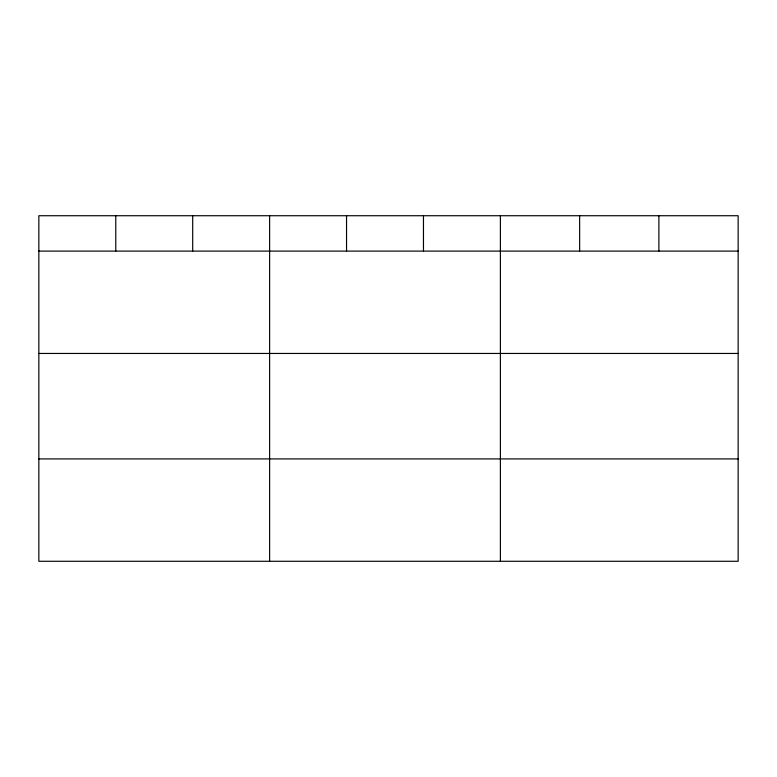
<?xml version="1.0" encoding="UTF-8"?>
<svg xmlns="http://www.w3.org/2000/svg" width="777" height="777" viewBox="0 0 777 777"><rect width="100%" height="100%" fill="white"/><g stroke="black" fill="none" stroke-linecap="round" stroke-linejoin="round"><path stroke-width="1.17" d="M738.15 353.457L738.15 215.724L38.85 215.724L38.85 561.276L738.15 561.276L738.15 353.457L38.85 353.457M38.85 251.097L738.15 251.097M38.85 458.916L738.15 458.916M658.896 215.724L658.896 251.097M579.642 215.724L579.642 251.097M500.388 215.724L500.388 561.276M423.465 215.724L423.465 251.097M346.542 215.724L346.542 251.097M269.619 215.724L269.619 561.276M192.696 215.724L192.696 251.097M115.773 215.724L115.773 251.097"/></g></svg>
